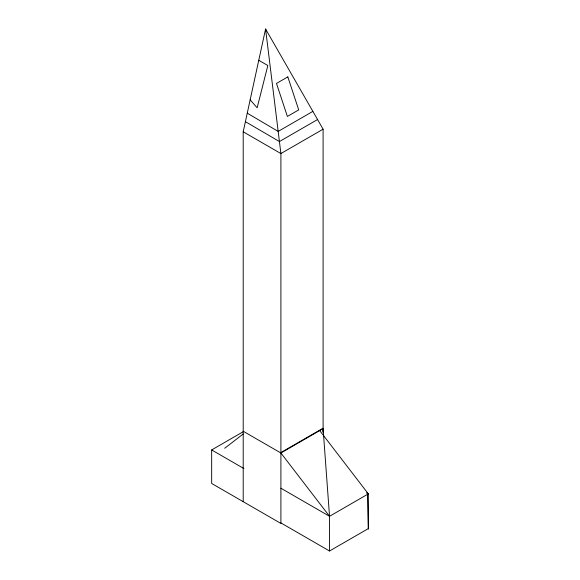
<?xml version="1.0" encoding="UTF-8"?>
<svg xmlns="http://www.w3.org/2000/svg" width="580" height="580" viewBox="0 0 580 580"><rect width="100%" height="100%" fill="white"/><g stroke="black" fill="none" stroke-linecap="round" stroke-linejoin="round"><path stroke-width="0.87" d="M243.201 501.678L243.201 131.791L265.575 29L323.096 129.188L323.096 432.252M224.721 448.267L243.216 433.956M312.874 111.382L278.175 131.413L247.254 113.165M317.557 119.538L279.422 141.549L245.405 121.662M323.096 129.188L280.901 153.555L243.201 131.791M266.046 30.74L265.575 29L280.901 153.555L280.901 523.443L211.664 483.466L211.664 449.942L242.933 431.882M280.901 452.538L323.096 428.178M243.201 431.237L280.901 453.002L323.096 428.642L329.527 516.294L329.527 551L368.336 528.597L367.466 494.32M280.901 488.222L329.527 516.294L368.336 493.892L319.711 430.599M258.767 60.291L267.837 65.525L257.143 107.807L250.161 99.818M366.77 492.993L368.336 493.892L368.336 529.112M211.664 449.942L243.948 468.575M280.901 522.928L329.527 551M366.85 492.877L368.336 493.892M280.901 453.002L329.527 516.294M323.096 428.642L323.176 432.209M287.825 76.886L276.493 83.433L287.375 116.442L298.714 109.896L287.825 76.886"/></g></svg>
